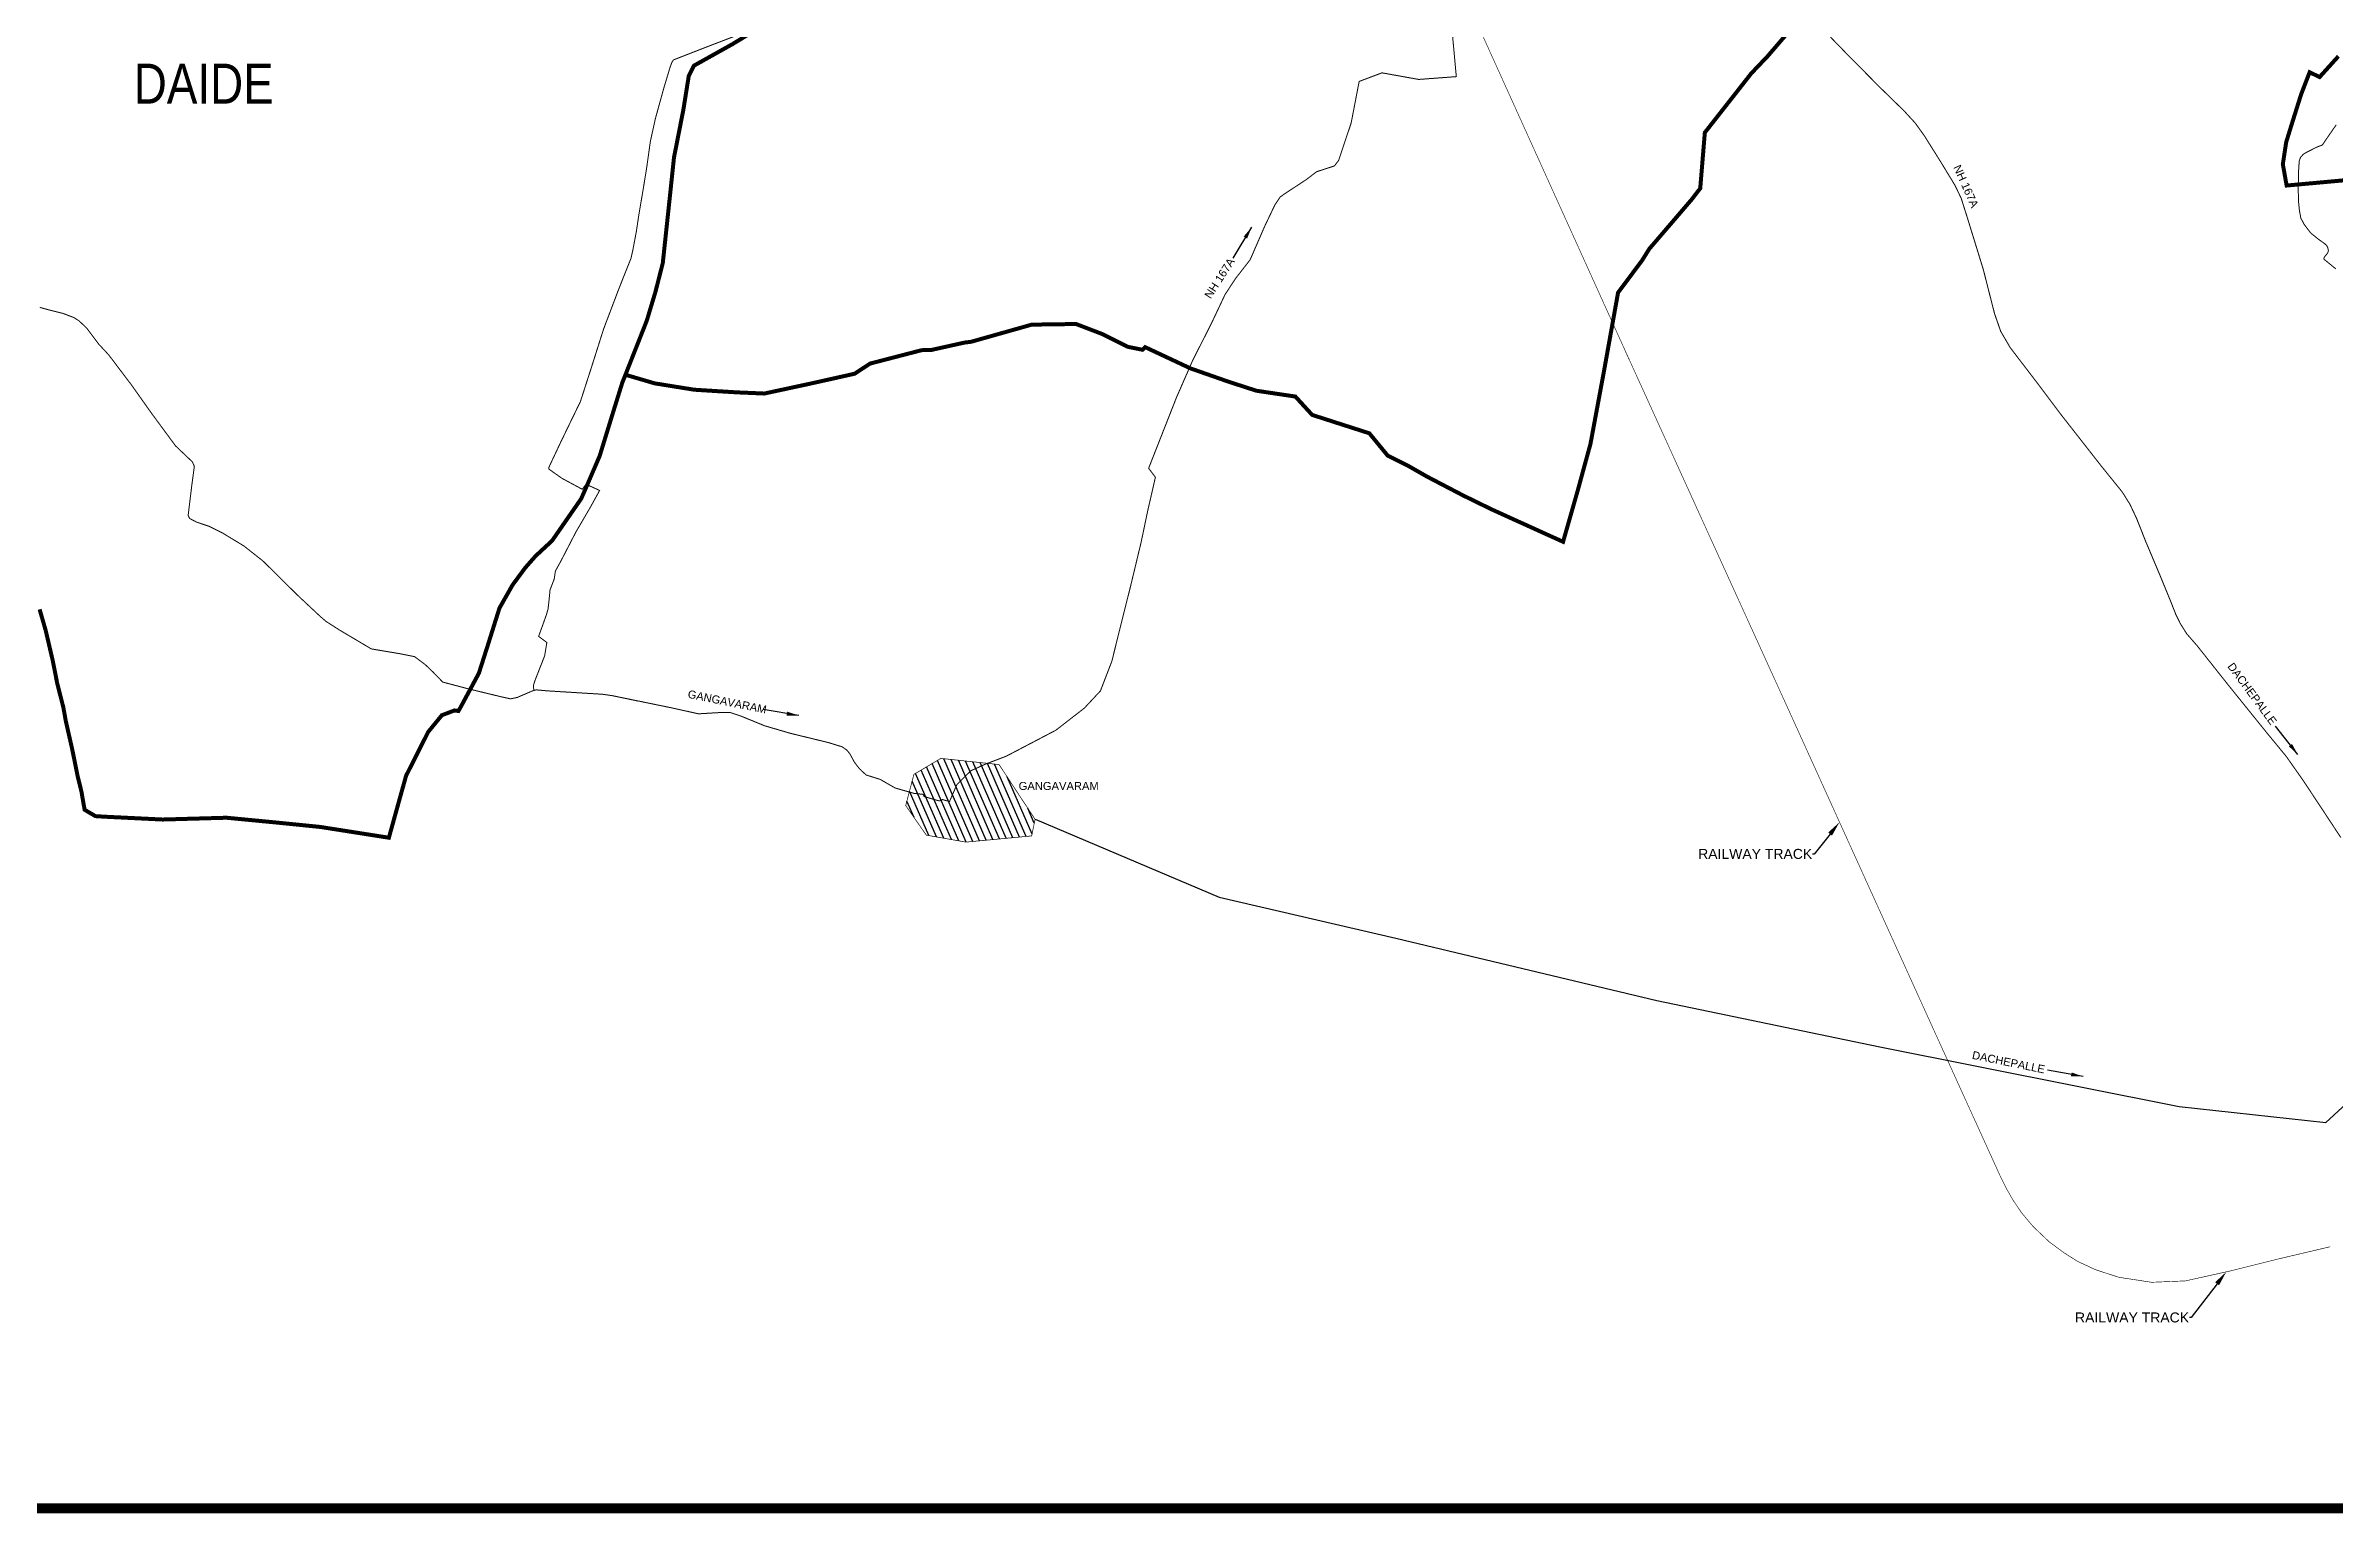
# Model space of a CAD drawing. Header units: millimetres. Extents: x 345922 to 402103, y 1833175 to 1858598.
# Drawn here: x 351844 to 363290, y 1833175 to 1840520 of the extents above; entities that cross this region are included whole.
import ezdxf
from ezdxf import colors
from ezdxf.entities.mleader import LeaderData, LeaderLine
from ezdxf.math import Vec2, Vec3

# ---------------------------------------------------------------- set-up
doc = ezdxf.new("R2010")
doc.units = ezdxf.units.MM
doc.linetypes.add('JIS_02_1.0', pattern=[2, 1, -1])
for name, color, linetype in [('BND', 160, 'Continuous'), ('ROADS', 10, 'Continuous'), ('VILLAGE AREA', 44, 'Continuous'), ('VILLAGE NAMES', 7, 'Continuous')]:
    doc.layers.add(name, color=color, linetype=linetype)
doc.styles.get("Standard").update_dxf_attribs({"font": 'arial.ttf'})
doc.styles.add('style1', font='')
doc.styles.get('style1').set_extended_font_data('Bahnschrift Condensed')
doc.linetypes.add('TRACKS', pattern='A,0.15,[130,ltypeshp.shx,S=0.25,R=0,X=0,Y=0],0.15', length=0.3)
doc.dimstyles.get("Standard").update_dxf_attribs({"dimtxt": 0.18, "dimasz": 0.18, "dimexe": 0.18, "dimexo": 0.0625, "dimgap": 0.09, "dimtad": 0, "dimtih": 1, "dimtoh": 1, "dimdec": 4, "dimzin": 0, "dimdsep": 46, "dimtxsty": 'Standard', "dimcen": 0.09, "dimadec": 0, "dimazin": 0, "dimtfac": 1, "dimtdec": 4, "dimtofl": 0, "dimtmove": 0, "dimatfit": 3, "dimfxl": 1, "dimtolj": 1, "dimtzin": 0, "dimarcsym": 0})

msp = doc.modelspace()

# ---------------------------------------------------------------- hatches: boundary and pattern name
at = {"layer": 'VILLAGE AREA'}
h = msp.add_hatch(dxfattribs=at)
h.set_pattern_fill('ANSI31,_O', color=256, scale=10, angle=68.5464)
h.set_pattern_definition([(113.5464313, (0, 0), (-29.1063882, -12.6838743), [])])
h.paths.add_polyline_path([(356792, 1836648), (356612, 1836922), (356321, 1836953), (356186, 1836873), (356145, 1836717), (356248, 1836569), (356446, 1836534), (356775, 1836565)])

# ---------------------------------------------------------------- linework, layer by layer
at = {"color": 245, "linetype": 'TRACKS', "ltscale": 75}
msp.add_lwpolyline([(359764, 1838947, 3, 3, 0), (359737, 1839008, 3, 3, 0), (358949, 1840751, 3, 3, 0)], format="xyseb", dxfattribs=at)
at = {"color": 245, "linetype": 'TRACKS', "ltscale": 75, "const_width": 3}
msp.add_lwpolyline([(358949, 1840751), (359737, 1839008), (360559, 1837200), (361297, 1835572), (361618, 1834866), (361651, 1834799), (361683, 1834743), (361727, 1834678), (361784, 1834610), (361865, 1834533), (361938, 1834479), (362006, 1834436), (362096, 1834394), (362213, 1834356), (362377, 1834331), (362546, 1834338), (362767, 1834387), (363003, 1834446), (363270, 1834509)], dxfattribs=at)
at = {"layer": 'BND', "linetype": 'JIS_02_1.0', "lineweight": 30, "ltscale": 50, "const_width": 20}
for points in [[(355646, 1840751), (355279, 1840528), (355086, 1840420), (355060, 1840369), (355033, 1840200), (354986, 1839960), (354968, 1839789), (354930, 1839432), (354893, 1839287), (354850, 1839144), (354727, 1838832), (354687, 1838703), (354635, 1838534), (354614, 1838466), (354544, 1838303), (354522, 1838253), (354491, 1838208), (354376, 1838042), (354294, 1837966), (354242, 1837907), (354178, 1837820), (354113, 1837705), (354055, 1837520), (354010, 1837379), (353923, 1837217), (353908, 1837190), (353888, 1837193), (353825, 1837169), (353757, 1837086), (353691, 1836955), (353646, 1836866), (353607, 1836726), (353560, 1836556), (353216, 1836610), (352987, 1836633), (352748, 1836656), (352428, 1836647), (352141, 1836661), (352092, 1836664), (352038, 1836696), (352022, 1836788), (352003, 1836865), (351976, 1836999), (351944, 1837140), (351932, 1837207), (351901, 1837329), (351879, 1837441), (351843, 1837595), (351813, 1837699)], [(360547, 1840573), (360456, 1840467), (360374, 1840381), (360273, 1840252), (360142, 1840085), (360119, 1839806), (360076, 1839750), (359865, 1839504), (359828, 1839445), (359708, 1839284), (359637, 1838888), (359570, 1838527), (359505, 1838289), (359433, 1838037), (359076, 1838199), (358933, 1838269), (358751, 1838364), (358662, 1838415), (358556, 1838468), (358464, 1838580), (358178, 1838672), (358094, 1838764), (357899, 1838793), (357760, 1838838), (357569, 1838905), (357343, 1839011), (357329, 1838998), (357255, 1839013), (357130, 1839076), (356997, 1839127), (356791, 1839124), (356776, 1839124), (356472, 1839038), (356439, 1839034), (356273, 1838997), (356225, 1838996), (355967, 1838929), (355889, 1838878), (355670, 1838829), (355438, 1838779), (355298, 1838785), (355088, 1838798), (354889, 1838830), (354743, 1838873)], [(364965, 1839994), (363052, 1839820), (363033, 1839927), (363050, 1840038), (363080, 1840135), (363124, 1840275), (363167, 1840387), (363217, 1840363), (363311, 1840467)]]:
    msp.add_lwpolyline(points, dxfattribs=at)
at = {"layer": 'ROADS', "color": 0, "const_width": 50}
msp.add_lwpolyline([(345947, 1858573), (402078, 1858573), (402078, 1833200), (345947, 1833200)], close=True, dxfattribs=at)
at = {"layer": 'ROADS'}
for points, const_width in [([(351814, 1839210), (351858, 1839198), (351930, 1839180), (351985, 1839159), (352011, 1839142), (352048, 1839107), (352082, 1839062), (352109, 1839026), (352159, 1838972), (352271, 1838824), (352373, 1838680), (352493, 1838517), (352577, 1838437), (352587, 1838415), (352574, 1838318), (352556, 1838169), (352563, 1838154), (352597, 1838136), (352662, 1838114), (352728, 1838081), (352835, 1838016), (352930, 1837941), (353005, 1837867), (353105, 1837768), (353215, 1837665), (353245, 1837639), (353312, 1837596), (353472, 1837501), (353620, 1837476), (353689, 1837462), (353741, 1837423), (353781, 1837385), (353829, 1837335), (353950, 1837303), (354123, 1837261), (354168, 1837251), (354202, 1837258), (354276, 1837290), (354297, 1837296), (354352, 1837291), (354628, 1837274), (354677, 1837267), (354969, 1837207), (355109, 1837176), (355208, 1837182), (355269, 1837182), (355320, 1837165), (355440, 1837116), (355570, 1837078), (355759, 1837032), (355827, 1837011), (355850, 1836995), (355865, 1836977), (355889, 1836933), (355913, 1836902), (355947, 1836870), (356017, 1836848), (356092, 1836805), (356186, 1836778), (356232, 1836773), (356237, 1836762), (356313, 1836740), (356329, 1836747), (356364, 1836737), (356401, 1836822), (356471, 1836891), (356543, 1836924), (356648, 1836964), (356896, 1837094), (357039, 1837205), (357119, 1837291), (357176, 1837439), (357213, 1837589), (357270, 1837816), (357323, 1838037), (357356, 1838195), (357394, 1838360), (357360, 1838405), (357500, 1838761), (357580, 1838944), (357677, 1839136), (357742, 1839274), (357795, 1839355), (357868, 1839449), (357940, 1839615), (357992, 1839724), (358018, 1839763), (358053, 1839787), (358149, 1839850), (358200, 1839889), (358289, 1839918), (358310, 1839945), (358373, 1840133), (358413, 1840341), (358527, 1840384), (358711, 1840351), (358899, 1840365), (358857, 1840822)], 5), ([(357266, 1837799), (357270, 1837816), (357323, 1838037), (357356, 1838195), (357394, 1838360), (357360, 1838405), (357500, 1838761), (357580, 1838944), (357677, 1839136), (357742, 1839274), (357795, 1839355), (357868, 1839449), (357940, 1839615), (357992, 1839724), (358018, 1839763), (358053, 1839787), (358149, 1839850), (358200, 1839889), (358289, 1839918), (358310, 1839945), (358373, 1840133), (358413, 1840341), (358527, 1840384), (358711, 1840351), (358899, 1840365), (358857, 1840822)], 1), ([(355294, 1840569), (355148, 1840513), (354984, 1840449), (354977, 1840440), (354967, 1840414), (354934, 1840304), (354893, 1840155), (354868, 1840042), (354850, 1839913), (354832, 1839802), (354811, 1839678), (354798, 1839592), (354780, 1839496), (354771, 1839456), (354709, 1839300), (354634, 1839102), (354576, 1838919), (354518, 1838739), (354421, 1838539), (354360, 1838409), (354360, 1838401), (354425, 1838355), (354527, 1838300), (354546, 1838325), (354614, 1838294), (354570, 1838214), (354496, 1838087), (354419, 1837938), (354394, 1837893), (354392, 1837886), (354387, 1837851), (354366, 1837796), (354362, 1837753), (354356, 1837700), (354347, 1837669), (354309, 1837564), (354350, 1837533), (354339, 1837466), (354290, 1837341), (354283, 1837318), (354285, 1837290)], 5), ([(360722, 1840613), (360849, 1840482), (361014, 1840315), (361138, 1840194), (361195, 1840132), (361240, 1840069), (361319, 1839943), (361392, 1839823), (361424, 1839757), (361455, 1839659), (361535, 1839399), (361591, 1839179), (361622, 1839090), (361670, 1839008), (361797, 1838842), (361924, 1838673), (362125, 1838416), (362230, 1838286), (362268, 1838225), (362302, 1838153), (362347, 1838039), (362419, 1837868), (362472, 1837739), (362497, 1837675), (362520, 1837628), (362552, 1837577), (362605, 1837516), (362761, 1837319), (362957, 1837076), (363050, 1836963), (363135, 1836842), (363248, 1836671), (363323, 1836557)], 5), ([(363298, 1839403), (363238, 1839452), (363240, 1839461), (363257, 1839482), (363261, 1839494), (363258, 1839508), (363253, 1839519), (363241, 1839530), (363210, 1839552), (363172, 1839583), (363140, 1839625), (363123, 1839657), (363116, 1839695), (363111, 1839745), (363110, 1839817), (363112, 1839897), (363115, 1839943), (363121, 1839960), (363135, 1839976), (363151, 1839986), (363202, 1840012), (363231, 1840023), (363251, 1840053), (363300, 1840124)], 5), ([(363258, 1839485), (363261, 1839494), (363258, 1839508), (363253, 1839519), (363241, 1839530), (363210, 1839552), (363172, 1839583), (363140, 1839625), (363123, 1839657), (363116, 1839695), (363111, 1839745), (363110, 1839817), (363112, 1839897), (363115, 1839943), (363121, 1839960), (363135, 1839976), (363151, 1839986), (363202, 1840012), (363231, 1840023), (363251, 1840053), (363300, 1840124)], 1), ([(351814, 1839210), (351858, 1839198), (351930, 1839180), (351985, 1839159), (352011, 1839142), (352048, 1839107), (352082, 1839062), (352109, 1839026), (352159, 1838972), (352271, 1838824), (352373, 1838680), (352493, 1838517), (352577, 1838437), (352587, 1838415), (352574, 1838318), (352556, 1838169), (352563, 1838154), (352597, 1838136), (352662, 1838114), (352728, 1838081), (352835, 1838016), (352930, 1837941), (353005, 1837867), (353105, 1837768), (353215, 1837665), (353245, 1837639), (353312, 1837596), (353472, 1837501), (353620, 1837476), (353689, 1837462), (353741, 1837423), (353781, 1837385), (353829, 1837335), (353950, 1837303), (354123, 1837261), (354168, 1837251), (354202, 1837258), (354276, 1837290), (354297, 1837296), (354352, 1837291), (354628, 1837274), (354677, 1837267), (354806, 1837240)], 5), ([(354380, 1838387), (354425, 1838355), (354527, 1838300), (354546, 1838325), (354614, 1838294), (354570, 1838214), (354496, 1838087), (354419, 1837938), (354394, 1837893), (354392, 1837886), (354387, 1837851), (354380, 1837832)], 1)]:
    msp.add_lwpolyline(points, dxfattribs=dict(at, const_width=const_width))
msp.add_lwpolyline([(356792, 1836648), (357713, 1836258), (358597, 1836054), (359902, 1835741), (361018, 1835510), (362514, 1835211), (363248, 1835130), (363248, 1835130), (363248, 1835130), (364042, 1835860)], dxfattribs=at)
at = {"layer": 'VILLAGE AREA', "const_width": 3.5}
msp.add_lwpolyline([(356792, 1836648), (356612, 1836922), (356321, 1836953), (356186, 1836873), (356145, 1836717), (356248, 1836569), (356446, 1836534), (356775, 1836565), (356792, 1836648)], dxfattribs=at)

# ---------------------------------------------------------------- texts
at = {"layer": 'ROADS'}
for s, rotation, p in [('NH 167A', 293.9118, (361384, 1839912)), ('NH 167A', 57.2242, (357670, 1839250)), ('DACHEPALLE ', 306.4418, (362754, 1837413)), ('GANGAVARAM ', 348.4694, (355052, 1837257)), ('DACHEPALLE ', 348.4694, (361476, 1835450))]:
    msp.add_text(s, height=40, rotation=rotation, dxfattribs=at).set_placement(p)
at = {"layer": 'VILLAGE AREA', "insert": (356710, 1836835), "char_height": 40, "width": 396.72, "attachment_point": 1}
msp.add_mtext('GANGAVARAM', dxfattribs=at)
at = {"layer": 'VILLAGE NAMES', "color": 0, "style": 'style1'}
msp.add_text('DAIDE', height=200, dxfattribs=at).set_placement((352284, 1840230))

# ---------------------------------------------------------------- leaders
at = {"color": 5}
ml = msp.add_multileader_mtext('Standard', dxfattribs=at)
ml.set_content('RAILWAY TRACK', color=5)
ml.set_leader_properties()
ml.build(insert=Vec2(0, 0))
ml.multileader.update_dxf_attribs({"arrow_head_size": 75})
ctx = ml.context
ctx.base_point, ctx.char_height, ctx.arrow_head_size, ctx.plane_origin = Vec3(360112, 1836474), 50, 75, Vec3(360331, 1836297)
ctx.text_align_type = 2
notes = []
notes.append((ctx, [(1, (1, 1, 0), (360689, 1836474), (-1, 0), 8, [(0, [(360815, 1836633)], 0, [])])]))
ctx.mtext.insert, ctx.mtext.alignment, ctx.mtext.flow_direction = Vec3(360679, 1836500), 3, 5
ml = msp.add_multileader_mtext('Standard', dxfattribs=at)
ml.set_content('RAILWAY TRACK', color=5)
ml.set_leader_properties()
ml.build(insert=Vec2(0, 0))
ml.multileader.update_dxf_attribs({"arrow_head_size": 75})
ctx = ml.context
ctx.base_point, ctx.char_height, ctx.arrow_head_size, ctx.plane_origin = Vec3(361997, 1834155), 50, 75, Vec3(362216, 1833977)
ctx.text_align_type = 2
notes.append((ctx, [(1, (1, 1, 0), (362574, 1834155), (-1, 0), 8, [(0, [(362750, 1834383)], 0, [])])]))
ctx.mtext.insert, ctx.mtext.alignment, ctx.mtext.flow_direction = Vec3(362564, 1834180), 3, 5
at = {"layer": 'ROADS'}
for points in [[(357875, 1839611), (357782, 1839457)], [(355610, 1837167), (355432, 1837198)], [(363108, 1836972), (362997, 1837114)], [(362034, 1835361), (361856, 1835392)]]:
    msp.add_leader(points, dimstyle='Standard', override={"dimasz": 60}, dxfattribs=at)
for ctx, leaders in notes:
    for number, flags, end, landing, length, lines in leaders:
        leader = LeaderData()
        leader.index, (leader.has_last_leader_line, leader.has_dogleg_vector, leader.attachment_direction) = number, flags
        leader.last_leader_point, leader.dogleg_vector, leader.dogleg_length = Vec3(end), Vec3(landing), length
        for number, points, colour, breaks in lines:
            line = LeaderLine()
            line.index, line.vertices, line.color, line.breaks = number, Vec3.list(points), colors.encode_raw_color(colour), breaks
            leader.lines.append(line)
        ctx.leaders.append(leader)

doc.saveas('drawing.dxf')
